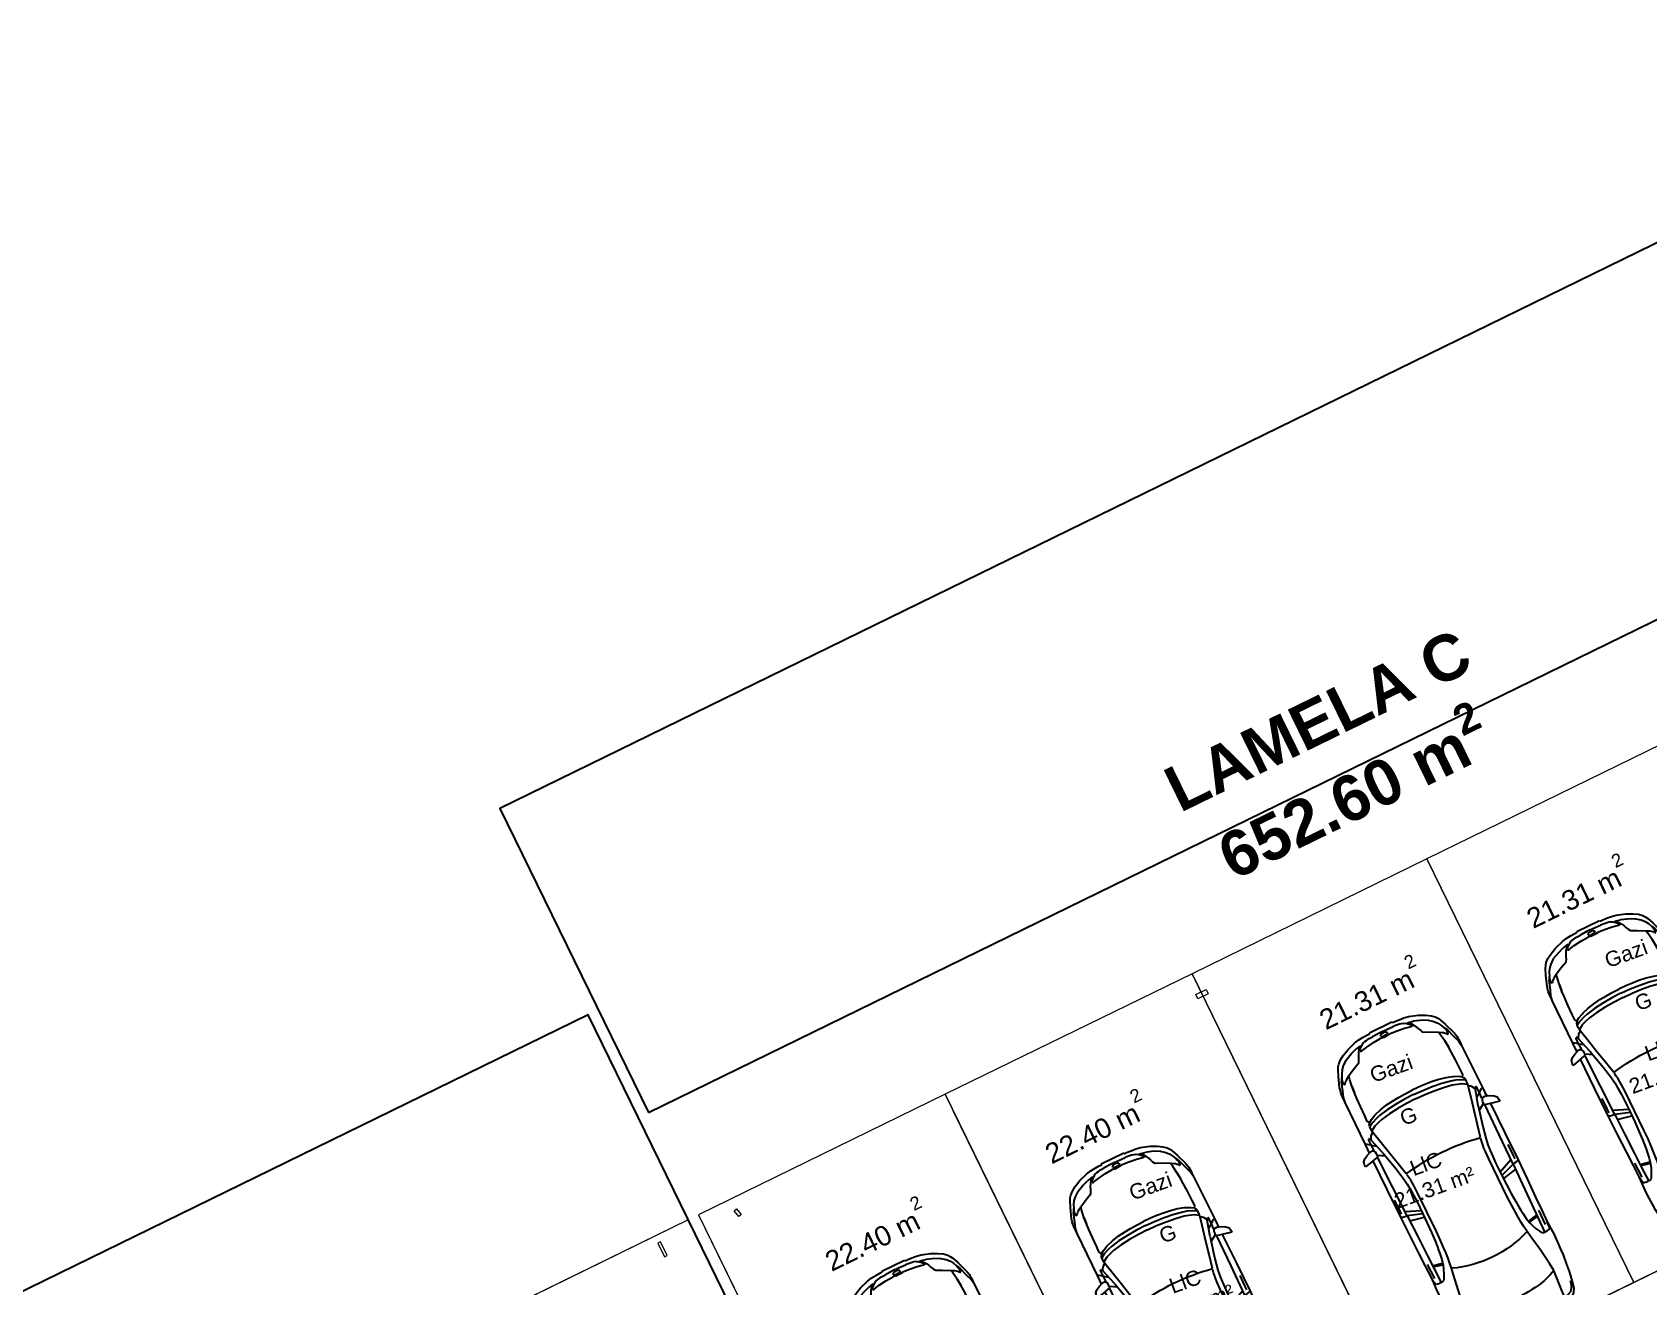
# Model space of a CAD drawing. Header units: metres. Extents: x 7511783 to 7512372, y 4692307 to 4692611.
# Drawn here: x 7512304.95 to 7512326.2, y 4692573.75 to 4692590.23 of the extents above; entities that cross this region are included whole.
import ezdxf

# ---------------------------------------------------------------- set-up
doc = ezdxf.new("R2010")
doc.units = ezdxf.units.M
doc.linetypes.add('Long Dashed', pattern=[793.7499761581425, 476.2499928474427, -317.4999833106998])
for name, color, linetype, lineweight in [('A - Fill Zone_Pen_No__156', 165, 'Continuous', 0), ('A - Pllaka Themel', 7, 'Continuous', 0), ('A - Pllaka Themel_Pen_No__42', 8, 'Continuous', 0), ('A - Shtyllat', 7, 'Continuous', 0), ('A - Shtyllat_Pen_No__1', 7, 'Continuous', 0), ('A -Polyline_Pen_No__42', 8, 'Continuous', 0), ('A1 - Bodrumi -1', 7, 'Continuous', 0), ('A1 - Bodrumi -1_Pen_No__42', 8, 'Continuous', 0), ('Annotation - Text_Pen_No__48', 14, 'Continuous', 0), ('garazhat-netw-amiri - b1', 20, 'Continuous', 0), ('Interior - Furniture _Pen_No__42', 8, 'Continuous', 0)]:
    doc.layers.add(name, color=color, linetype=linetype, lineweight=lineweight)
doc.styles.add('GENERATED_STYLE_1', font='arial.ttf')
doc.styles.get("Standard").update_dxf_attribs({"font": 'arial.ttf'})

# ---------------------------------------------------------------- blocks, each defined once
blk = doc.blocks.new('Slab_2', base_point=(27550, -20500.83535421407))
at = {"layer": 'A - Pllaka Themel_Pen_No__42', "color": 8, "linetype": 'Continuous', "lineweight": 25, "flags": 128}
blk.add_lwpolyline([(27550, -20500.83535421407), (52100, -20500.83535421407), (52100, 1500), (27550, 1500)], close=True, dxfattribs=at)
blk = doc.blocks.new('Slab_3', base_point=(4149.921746233384, -24950.38363985771))
at = {"layer": 'A1 - Bodrumi -1_Pen_No__42', "color": 8, "linetype": 'Continuous', "lineweight": 25, "flags": 128}
blk.add_lwpolyline([(4149.921746233384, -24950.38363985771), (27399.97811508918, -24950.70291485785), (27400.03921614596, -20501.23767778769), (4149.982847290156, -20500.91840278756)], close=True, dxfattribs=at)
blk = doc.blocks.new('Column_50', base_point=(5190.000000000002, 14480))
at = {"layer": 'A - Shtyllat_Pen_No__1', "color": 7, "linetype": 'Continuous', "lineweight": 13, "flags": 128}
blk.add_lwpolyline([(5170.000000000001, 14380), (5210.000000000002, 14380), (5210.000000000002, 14580), (5170.000000000001, 14580)], close=True, dxfattribs=at)
blk = doc.blocks.new('Column_56', base_point=(7504.751743278361, 12176.06384122153))
at = {"layer": 'A - Shtyllat_Pen_No__1', "color": 7, "linetype": 'Continuous', "lineweight": 13, "flags": 128}
blk.add_lwpolyline([(7474.837230007427, 12218.03254260438), (7513.866742758172, 12226.7902326217), (7534.666256549295, 12134.09513983867), (7495.636743798549, 12125.33744982136)], close=True, dxfattribs=at)
blk = doc.blocks.new('Column_75', base_point=(7240.000000000001, 14970))
at = {"layer": 'A - Shtyllat_Pen_No__1', "color": 7, "linetype": 'Continuous', "lineweight": 13, "flags": 128}
blk.add_lwpolyline([(7165.000000000002, 14940), (7165.000000000002, 15000), (7315.000000000002, 15000), (7315.000000000002, 14940)], close=True, dxfattribs=at)
blk = doc.blocks.new('Car 05 22')
at = {"layer": 'Interior - Furniture _Pen_No__42', "color": 8, "linetype": 'Continuous', "lineweight": 25}
for p, q in [((-78.35772569479998, 850.6357850930001), (-168.2198443133, 844.6061713611999)), ((-24.036324899, 852.2918850640001), (-78.35772569479998, 850.6357850930001)), ((40.3182760438, 852.3336850629998), (-24.036324899, 852.2918850640001)), ((230.8030912739, 845.5192631063), (40.3182760438, 852.3336850629998)), ((590.7241636140001, 851.6786068920001), (400.0158099590001, 847.596806379)), ((856.5325990199999, 856.169707455), (590.7241636140001, 851.6786068920001)), ((1129.8609284, 858.5331077519999), (856.5325990199999, 856.169707455)), ((1129.8609284, 858.5331077519999), (1120.69723063, 838.160005195)), ((1536.1071561, 860.3802508980001), (1129.8609284, 858.5331077519999)), ((1957.843908175, 858.0544967500001), (1536.1071561, 860.3802508980001)), ((1961.117547741, 983.221158223), (1928.938242309, 983.221158223)), ((1928.938242309, 983.221158223), (1957.843908175, 858.0544967500001)), ((1957.84390817, 858.0544967500001), (1977.22141076, 777.427813481)), ((1996.903176747, 974.9060932165999), (1961.117547741, 983.221158223)), ((2026.89661068, 945.007687052), (1996.903176747, 974.9060932165999)), ((2054.5732194, 897.577022836), (2026.89661068, 945.007687052)), ((2067.91700908, 857.6794056350001), (2054.5732194, 897.577022836)), ((2119.91703998, 857.4374531180001), (2067.91700908, 857.6794056350001)), ((2075.28112592, 835.6608695470001), (2067.91700908, 857.6794056350001)), ((2193.165590015, 856.4504063259001), (2119.91703998, 857.4374531180001)), ((2182.27381684, 834.081841238), (2193.16559002, 856.4504063260001)), ((2808.01466132, 852.5547640039999), (2193.165590015, 856.4504063259001)), ((2855.711363900001, 852.6327640009998), (2808.01466132, 852.5547640039999)), ((2808.01466132, 852.5547640039999), (2876.86636504, 843.317264394)), ((2891.44016583, 852.5287640049999), (2855.711363900001, 852.6327640009998)), ((2922.51356751, 852.034364026), (2891.44016583, 852.5287640049999)), ((2945.17226874, 849.4061641369999), (2922.51356751, 852.034364026)), ((-815.0478655078, 667.7598955197002), (-855.0523550635, 511.0116477078998)), ((-784.8200333720001, 721.8124613509999), (-815.0478655078, 667.7598955197002)), ((-757.6903274910002, 747.022066986), (-784.8200333720001, 721.8124613509999)), ((-768.2719792499998, 602.2788720830002), (-750.577082573, 669.7773949330001)), ((-706.3378894982, 775.7872218095), (-757.6903274910002, 747.022066986)), ((-729.425104913, 716.3992494200002), (-750.577082573, 669.7773949330001)), ((-701.0941271610001, 743.2591195180001), (-729.425104913, 716.3992494200002)), ((-585.227090103, 801.027979058), (-706.3378894982, 775.7872218095)), ((-664.8727541800001, 760.961322365), (-701.0941271610001, 743.2591195180001)), ((-626.571782751, 772.4860242179999), (-664.8727541800001, 760.961322365)), ((-594.8871138119998, 778.4895580349998), (-626.571782751, 772.4860242179999)), ((-483.1389679684001, 817.2581826864), (-585.227090103, 801.027979058)), ((-500.877431885, 634.180288886), (-383.0238853850001, 641.9613403830001)), ((-372.3345973750002, 830.229933465), (-483.1389679684001, 817.2581826864)), ((-383.0238853850001, 641.9613403830001), (-274.220886173, 631.318400078)), ((-251.752794228, 841.043733947), (-372.3345973750002, 830.229933465)), ((-168.2198443133, 844.6061713611999), (-251.752794228, 841.043733947)), ((124.560977278, 791.3967861309999), (129.0398444, 820.4687779309999)), ((125.693926866, 743.8968737240001), (124.560977278, 791.3967861309999)), ((327.3887276080001, 761.920895626), (125.394377448, 756.455747737)), ((132.429139117, 722.8048827370001), (125.693926866, 743.8968737240001)), ((129.0398444, 820.4687779309999), (138.886242882, 832.3883788069998)), ((146.670770152, 710.6062742990001), (132.429139117, 722.8048827370001)), ((138.886242882, 832.3883788069998), (165.168377873, 840.275885275)), ((171.252864179, 696.6287725440001), (146.670770152, 710.6062742990001)), ((165.168377873, 840.275885275), (194.733578306, 844.324685204)), ((212.566754139, 676.5412700230002), (171.252864179, 696.6287725440001)), ((194.733578306, 844.324685204), (230.803091274, 845.519263106)), ((210.873013229, 809.2317387879999), (418.0703055720001, 816.1926024380003)), ((266.3151410770001, 654.566867265), (212.566754139, 676.5412700230002)), ((400.0158099590001, 847.596806379), (230.8030912739, 845.5192631063)), ((319.4903281550001, 636.426864989), (266.3151410770001, 654.566867265)), ((521.9507803269998, 764.6728959719999), (327.3887276080001, 761.920895626)), ((339.1227247570001, 683.1192857359999), (329.5580559370001, 633.8673348859999)), ((355.2943663540001, 762.315609428), (339.1227247570001, 683.1192857359999)), ((357.2289958010001, 683.375391506), (346.76505809, 629.492778784)), ((373.4006373970002, 762.5717151969999), (357.2289958010001, 683.375391506)), ((813.627009446, 769.327996556), (521.9507803269998, 764.6728959719999)), ((1108.59023357, 773.98329714), (813.627009446, 769.327996556)), ((1036.25651944, 772.8416796290002), (996.5002997029998, 578.7916468290002)), ((1041.96657906, 578.0240872360001), (1107.56627095, 773.967136299)), ((1173.32542975, 774.895061201), (1090.33970038, 577.89253068)), ((1115.14443198, 808.948201529), (1108.59023357, 773.98329714)), ((1108.59023357, 773.98329714), (1537.61805657, 780.025947399)), ((1119.51383092, 833.2672045809999), (1115.14443198, 808.948201529)), ((1120.16623076, 836.3248049650001), (1119.51383092, 833.2672045809999)), ((1120.69723063, 838.160005195), (1120.16623076, 836.3248049650001)), ((1162.63563846, 830.4777734580001), (1220.13025657, 829.0713745190002)), ((1220.13025657, 829.0713745190002), (1369.65750367, 831.489072695)), ((1537.61805657, 780.025611521), (1974.99295641, 786.0764425990001)), ((2000.39650233, 701.591770694), (1730.35620914, 633.8338533080002)), ((1939.15395607, 686.22492547), (1995.917261, 777.427813481)), ((1952.84760406, 621.338789111), (2122.045506540001, 659.9572884350001)), ((1977.22141076, 777.427813481), (2019.59119012, 777.427813481)), ((2000.39650233, 701.591770694), (2213.53100788, 762.9814866290001)), ((2019.59119012, 777.427813481), (2044.48611622, 783.069509224)), ((2044.48611622, 783.069509224), (2063.35562216, 792.2740022800001)), ((2063.35562216, 792.2740022800001), (2070.42572439, 799.8521965630001)), ((2068.68333559, 787.696981005), (2065.39356605, 794.4584027669999)), ((2068.68333559, 787.696981005), (2148.02030692, 790.4828861469999)), ((2070.42572439, 799.8521965630001), (2075.2191259, 809.3983893609999)), ((2075.2191259, 809.3983893609999), (2075.28112592, 835.6608695470001)), ((2106.51930118, 732.1586113790001), (2148.02030692, 790.4828861469999)), ((2122.045506540001, 659.9572884350001), (2293.79610906, 697.6509877739999)), ((2148.02030692, 790.4828861469999), (2166.81146925, 813.814537484)), ((2148.02030692, 790.4828861469999), (2205.61920777, 792.204186117)), ((2166.81146925, 813.814537484), (2182.27381684, 834.081841238)), ((2205.61920777, 792.204186117), (2227.21980808, 791.0038861380001)), ((2226.59190807, 769.8777067159999), (2213.53100788, 762.9814866290001)), ((2213.53100788, 762.9814866290001), (2238.34670825, 752.240186817)), ((2234.36910819, 773.9630864369999), (2226.59190807, 769.8828865080001)), ((2227.21980808, 791.0038861380001), (2232.61990816, 790.029986155)), ((2232.61990816, 790.029986155), (2237.93539134, 787.2871225249999)), ((2238.46067648, 776.864360243), (2234.36910819, 773.9630864369999)), ((2240.81890828, 784.03918626), (2237.93539134, 787.2871225249999)), ((2238.34670825, 752.240186817), (2258.53170854, 739.717487037)), ((2238.46067648, 776.864360243), (2240.85090828, 780.5209863219999)), ((2240.85090828, 780.5209863219999), (2240.81890828, 784.03918626)), ((2258.53170854, 739.717487037), (2269.0398087, 731.086787188)), ((2269.0398087, 731.086787188), (2278.83550884, 721.965087348)), ((2278.83550884, 721.965087348), (2293.79610906, 697.6509877739999)), ((2293.79610906, 697.6509877739999), (2317.1870094, 700.7385877199999)), ((2293.79610906, 697.6386630720001), (2293.79610906, 697.6509877739999)), ((2317.1870094, 700.7385877199999), (2345.74280982, 702.7498876850001)), ((2355.134199750001, 639.912801441), (2317.1870094, 700.7385877199999)), ((2345.74280982, 702.7498876850001), (2378.929310310001, 702.0184876970001)), ((2379.77420337, 575.387091212), (2355.13301598, 639.9159014410001)), ((2410.10490185, 649.1086815510001), (2378.929310310001, 702.0184876970001)), ((2378.929310310001, 702.0184876970001), (2410.57231077, 694.2028878339999)), ((2436.02871163, 583.2244924540001), (2410.10490185, 649.1086815510001)), ((2410.57231077, 694.2028878339999), (2410.58631694, 694.1782473540001)), ((2428.73881104, 681.7061880529999), (2410.57231077, 694.2028878339999)), ((2428.73881104, 681.7061880529999), (2457.25830016, 700.035535323)), ((2428.77597173, 681.700745325), (2428.73881104, 681.7061880529999)), ((2428.77597173, 681.700745325), (2456.66545813, 639.8418234830003)), ((2456.66545813, 639.8418234830003), (2487.236391870001, 574.2621729599999)), ((2457.25830016, 700.035535323), (2535.4819126, 697.9905877680001)), ((2535.422612600001, 697.9916562040003), (2673.21491462, 695.5089878119999)), ((2535.46586986, 697.9894090810001), (2535.4819126, 697.988971943)), ((2673.21491462, 695.5089878119999), (2787.200816290001, 691.4809878819998)), ((2787.200816290001, 691.4809878819998), (2868.415817480001, 687.223087957)), ((2868.395882330001, 687.22488671), (2959.72331881, 678.984388101)), ((2959.72331881, 678.984388101), (2868.415817480001, 687.1969879569999)), ((2876.86636504, 843.317264394), (2954.16376923, 813.731165643)), ((2904.11849592, 832.8863289209997), (2905.06820589, 832.8379901159999)), ((2989.61447115, 839.6482645490003), (2945.17226874, 849.4061641369999)), ((2954.16376923, 813.731165643), (3075.78877375, 774.6896785450001)), ((2959.72331881, 678.984388101), (3047.2313201, 666.2002883250001)), ((3013.55027244, 833.064864827), (2989.61447115, 839.6482645490003)), ((3154.26138006, 782.5577669589998), (3013.55027244, 833.064864827)), ((3022.47491973, 758.305686711), (3023.66221975, 762.4851866380001)), ((3024.49924208, 753.7186598590001), (3022.47491973, 758.305686711)), ((3023.66221975, 762.4851866380001), (3034.64521991, 765.0503865930001)), ((3037.91041996, 743.452886971), (3024.49924208, 753.7186598590001)), ((3034.64521991, 765.0503865930001), (3046.93432009, 763.817386614)), ((3050.61522015, 730.6688871950001), (3037.91041996, 743.452886971)), ((3046.93432009, 763.817386614), (3060.9451203, 762.9292866300001)), ((3047.20992906, 666.2041971140001), (3100.00912087, 656.556188494)), ((3064.50712035, 714.6457874760001), (3050.61522015, 730.6688871950001)), ((3060.9451203, 762.9292866300001), (3089.85712072, 757.3861867269998)), ((3076.97452053, 697.807687771), (3064.50712035, 714.6457874760001)), ((3100.48402088, 763.1120866269999), (3075.78877375, 774.6896785450001)), ((3100.00912087, 656.556188494), (3076.97452053, 697.807687771)), ((3089.85712072, 757.3861867269998), (3108.43932099, 751.4304868319999)), ((3152.92075342, 553.873393456), (3100.00912087, 656.556188494)), ((3114.13862108, 753.3111867989999), (3100.48402088, 763.1120866269999)), ((3108.43932099, 751.4304868319999), (3122.8656212, 746.4359869189999)), ((3122.8656212, 746.4359869189999), (3114.13862108, 753.3111867989999)), ((3170.0706946, 726.5554905960001), (3122.8656212, 746.4359869189999)), ((3235.883818752, 747.6101556219), (3154.26138006, 782.5577669589998)), ((3211.69204952, 701.0151137130001), (3170.0706946, 726.5554905960001)), ((3254.25934432, 663.1775183300001), (3211.69204952, 701.0151137130001)), ((3269.07948628, 728.3294692490001), (3235.883818752, 747.6101556219)), ((3301.867263790001, 602.80900872), (3254.25934432, 663.1775183300001)), ((3298.56678787, 705.6390702070001), (3269.07948628, 728.3294692490001)), ((3337.33388997, 663.3806719909999), (3298.56678787, 705.6390702070001)), ((3374.49419199, 603.583974516), (3337.33388997, 663.3806719909999)), ((-855.0523550635, 511.0116477078998), (-874.6778528530002, 344.9579771100001)), ((-782.7621654889999, 510.027376359), (-794.5333543099999, 390.6265818930001)), ((-768.2719792499998, 602.2788720830002), (-782.764796709, 510.0106247469999)), ((-764.3441764490001, 617.261773195), (-665.728145997, 623.9546285630003)), ((-665.728145997, 623.9546285630003), (-500.877431885, 634.180288886)), ((-274.220886173, 631.318400078), (-56.404854203, 600.536895199)), ((-56.404854203, 600.536895199), (145.941775497, 566.5900898169999)), ((145.941775497, 566.5900898169999), (233.261172115, 552.312592089)), ((233.261172115, 552.312592089), (315.3092800730001, 541.359190513)), ((315.2936019620001, 541.3606176840001), (384.2945810830001, 535.0794906230001)), ((392.7088835140001, 617.8124267930001), (319.4903281550001, 636.426864989)), ((384.2815104790001, 535.080362318), (454.174320738, 530.4191213629999)), ((474.8166917820001, 607.1053878569999), (392.7088835140001, 617.8124267930001)), ((454.170282107, 530.4193907049998), (526.242583163, 526.2868907769997)), ((521.3449804749999, 601.6186871690002), (474.8166917820001, 607.1053878569999)), ((569.9935686519999, 596.8381865689998), (521.3449804749999, 601.6186871690002)), ((526.2331313149998, 526.2873073839999), (627.7018846490002, 521.814890855)), ((652.59274858, 590.9845858339997), (569.9935686519999, 596.8381865689998)), ((627.698546207, 521.8149872519999), (756.75876515, 518.0884218199999)), ((772.8388193580001, 584.9903850819998), (652.59274858, 590.9845858339997)), ((756.75876515, 518.0884218199999), (1322.62824821, 518.052230308)), ((907.2666866909999, 580.298084493), (772.8388193580001, 584.9903850819998)), ((1041.96657906, 578.0240872360001), (907.2666866909999, 580.298084493)), ((1227.79815085, 577.5186957939999), (1041.96657906, 578.0240872360001)), ((1316.09897866, 580.475793563), (1227.79815085, 577.5186957939999)), ((1403.02450604, 584.4121905939998), (1316.09897866, 580.475793563)), ((1322.62824821, 518.052230308), (1420.49779626, 521.652890858)), ((1483.8761315, 590.1361862749999), (1403.02450604, 584.4121905939998)), ((1420.49066257, 521.652523245), (1466.64156934, 524.030772681)), ((1466.62639694, 524.0299908169999), (1510.87647584, 527.594696836)), ((1562.00595611, 600.596478384), (1483.8761315, 590.1361862749999)), ((1510.85529759, 527.5929907539999), (1554.25309822, 533.0576906580001)), ((1554.25309822, 533.0576906580001), (1596.82961355, 540.969674969)), ((1730.35620914, 633.8338533080002), (1562.00595611, 600.596478384)), ((1597.28918852, 541.1774857889999), (1596.65116701, 540.8889849259999)), ((1610.72419049, 544.0665862469999), (1779.61280153, 581.7538898049997)), ((1779.61280153, 581.7538898049997), (1952.84760406, 621.338789111)), ((2397.334105950001, 514.2584815219999), (2379.77250853, 575.3929912130001)), ((2419.31580918, 395.7362626700001), (2397.33316008, 514.2635815229997)), ((2453.63941421, 521.616582688), (2436.02871163, 583.2244924540001)), ((2477.61661773, 401.0764635800001), (2453.63941421, 521.616582688)), ((2487.236391870001, 574.2621729599999), (2491.79934275, 562.0052962960001)), ((2491.79994982, 562.0052962960001), (2517.90263133, 477.034766618)), ((2517.90263133, 477.034766618), (2537.54372273, 384.0810341510001)), ((3189.62073735, 475.569766106), (3152.92075342, 553.873393456)), ((3199.39883308, 466.7584630290001), (3189.62073735, 475.569766106)), ((3220.69886845, 454.388540188), (3199.39883308, 466.7584630290001)), ((3256.10680826, 439.2417534179999), (3220.67662376, 454.4014587129999)), ((3288.390194130001, 425.101248479), (3256.10680826, 439.2417534179999)), ((3319.36158057, 408.41284265), (3288.390194130001, 425.101248479)), ((3301.867263790001, 602.80900872), (3346.015513130001, 501.4217980699999)), ((3346.015513130001, 501.4217980699999), (3374.297465860001, 419.557472908)), ((3418.40079436, 512.7439783509999), (3374.49419199, 603.583974516)), ((3457.47689648, 393.0984834030001), (3418.40079436, 512.7439783509999)), ((-874.6778528530002, 344.9579771100001), (-882.944054645, 194.680643518)), ((-802.4328468090001, 258.715288008), (-806.8131426489999, 124.936494209)), ((-794.5333543099999, 390.6265818930001), (-802.4328468090001, 258.715288008)), ((2433.73206705, 266.091642182), (2419.31580918, 395.7362626700001)), ((2441.61713002, 131.955220918), (2433.73181129, 266.093942182)), ((2493.88922012, 269.050242651), (2477.61661773, 401.0764635800001)), ((2503.10292147, 133.173421111), (2493.88922012, 269.050242651)), ((2537.54372273, 384.0810341510001), (2551.45611664, 285.6281997640001)), ((2551.45611664, 285.6281997640001), (2559.71041303, 193.693567653)), ((3353.46269085, 384.2512837760001), (3319.36158057, 408.41284265)), ((3321.23357975, 370.497229407), (3320.99727986, 362.132926485)), ((3320.99727986, 362.132926485), (3338.31527228, 276.8564967000001)), ((3324.654278260001, 377.297531782), (3321.23357975, 370.497229407)), ((3328.30797666, 379.591332583), (3324.654278260001, 377.297531782)), ((3338.468372210001, 379.4523325350001), (3328.30797666, 379.591332583)), ((3338.31527228, 276.8564967000001), (3351.882966340001, 172.661960307)), ((3363.640761200001, 357.811724976), (3338.468372210001, 379.4523325350001)), ((3377.182392130001, 359.9734848010001), (3353.46269085, 384.2512837760001)), ((3396.66521323, 315.8049103040001), (3363.640761200001, 357.811724976)), ((3391.09039087, 344.247647689), (3374.297465860001, 419.557472908)), ((3391.09039087, 344.247647689), (3377.182392130001, 359.9734848010001)), ((3408.0703938, 289.3779877820001), (3396.66521323, 315.8049103040001)), ((3408.0703938, 289.3779877820001), (3413.77629411, 267.259988716)), ((3413.77548775, 267.2641933500001), (3418.45445829, 242.866384828)), ((3418.452194370001, 242.878189745), (3424.044894670001, 200.723791525)), ((3468.34279707, 330.9338860280001), (3457.47689648, 393.0984834030001)), ((3474.4914974, 263.721088865), (3468.34279707, 330.9338860280001)), ((3478.33319761, 199.917191559), (3474.4914974, 263.721088865)), ((-882.944054645, 194.680643518), (-885.3767076889999, 0)), ((-885.3767076889999, 0), (-882.944054645, -194.680643518)), ((-806.8131426489999, 124.936494209), (-808.0470753050001, 0)), ((-806.8131426489999, -124.936494209), (-808.0470753050001, 1.477e-13)), ((2444.0197128, -0.0273000043277), (2441.61701245, 131.957220918)), ((2444.0197128, 0.0273000043271), (2441.61701245, -131.957220918)), ((2506.01959488, -3.86e-13), (2503.10292147, 133.173421111)), ((2559.71041303, 193.693567653), (2564.38081099, 101.185635342)), ((2564.38081099, 101.185635342), (2566.01761027, -0.00610000213065)), ((2564.38081099, -101.185635342), (2566.01761027, 0.00610000212997)), ((3351.882966340001, 172.661960307), (3358.343763510001, 75.87012649980001)), ((3353.95786543, 27.8932505984), (3358.343763510001, 75.87012649980001)), ((3353.95786543, 27.8932505984), (3353.95786543, -0.7649002671629999)), ((3353.95786543, -27.8932505984), (3353.95786543, 0.7649002671619999)), ((3370.89075802, 11.74110410089999), (3370.32315827, -0.7649002671629999)), ((3370.89075802, -11.74110410089999), (3370.32315827, 0.7649002671619999)), ((3372.49235732, 23.6550082622), (3370.89075802, 11.74110410089999)), ((3376.267285060001, 38.99395092400001), (3372.49235732, 23.6550082622)), ((3381.98685317, 46.5714162664), (3376.267285060001, 38.99395092400001)), ((3386.21005132, 48.3522168884), (3381.98685317, 46.5714162664)), ((3386.21005132, 48.3522168884), (3394.28954778, 48.3522168884)), ((3398.51284593, 46.5714162664), (3394.28954778, 48.3522168884)), ((3404.23226311, 38.99375151340001), (3398.51284593, 46.5714162664)), ((3404.23226311, 38.99375151340001), (3408.00714178, 23.6550082622)), ((3408.00714178, 23.6550082622), (3409.766541010001, 8.055102813469999)), ((3409.766541010001, 8.055102813469999), (3409.766541010001, -4.961e-13)), ((3424.044894670001, 200.723791525), (3427.72848251, 152.023715234)), ((3432.36383112, 39.98011396419999), (3427.72848251, 152.023715234)), ((3431.76949509, 57.3729975776), (3431.76949509, 56.7710829698)), ((3432.04453126, -0.0109000038072), (3432.36383112, 39.98011396419999)), ((3432.04453126, 0.0109000038063), (3432.36383112, -39.98011396419999)), ((3479.35651311, 164.9481933352), (3478.33319761, 199.917191559)), ((3489.519598210001, 164.9481933352), (3479.35651311, 164.9481933352)), ((3489.519598210001, -164.9481933352), (3489.519598210001, 164.9481933352)), ((-882.944054645, -194.680643518), (-874.6778528530002, -344.9579771100001)), ((-802.4328468090001, -258.715288008), (-806.8131426489999, -124.936494209)), ((2441.61713002, -131.955220918), (2433.73181129, -266.093942182)), ((2503.10292147, -133.173421111), (2493.88922012, -269.050242651)), ((2506.01959488, -2.78e-13), (2503.10292147, -133.173421111)), ((2551.45611664, -285.6281997640001), (2559.71041303, -193.693567653)), ((2559.71041303, -193.693567653), (2564.38081099, -101.185635342)), ((3338.31527228, -276.8564967000001), (3351.882966340001, -172.661960307)), ((3351.882966340001, -172.661960307), (3358.343763510001, -75.87012649980001)), ((3353.95786543, -27.8932505984), (3358.343763510001, -75.87012649980001)), ((3372.49235732, -23.6550082622), (3370.89075802, -11.74110410089999)), ((3376.267285060001, -38.99395092400001), (3372.49235732, -23.6550082622)), ((3381.98685317, -46.5714162664), (3376.267285060001, -38.99395092400001)), ((3386.21005132, -48.3522168884), (3381.98685317, -46.5714162664)), ((3386.21005132, -48.3522168884), (3394.28954778, -48.3522168884)), ((3398.51284593, -46.5714162664), (3394.28954778, -48.3522168884)), ((3404.23226311, -38.99375151340001), (3398.51284593, -46.5714162664)), ((3404.23226311, -38.99375151340001), (3408.00714178, -23.6550082622)), ((3408.00714178, -23.6550082622), (3409.766541010001, -8.055102813469999)), ((3409.766541010001, -8.055102813469999), (3409.766541010001, -3.892e-13)), ((3418.452194370001, -242.878189745), (3424.044894670001, -200.723791525)), ((3424.044894670001, -200.723791525), (3427.72848251, -152.023715234)), ((3432.36383112, -39.98011396419999), (3427.72848251, -152.023715234)), ((3431.76949509, -57.3729975776), (3431.76949509, -56.7710829698)), ((3474.4914974, -263.721088865), (3478.33319761, -199.917191559)), ((3478.33319761, -199.917191559), (3479.35651311, -164.9481933352)), ((3479.35651311, -164.9481933352), (3489.519598210001, -164.9481933352)), ((-874.6778528530002, -344.9579771100001), (-855.0523550635, -511.0116477078998)), ((-794.5333543099999, -390.6265818930001), (-802.4328468090001, -258.715288008)), ((-782.7621654889999, -510.027376359), (-794.5333543099999, -390.6265818930001)), ((2419.31580918, -395.7362626700001), (2397.33316008, -514.2635815229997)), ((2433.73206705, -266.091642182), (2419.31580918, -395.7362626700001)), ((2477.61661773, -401.0764635800001), (2453.63941421, -521.616582688)), ((2493.88922012, -269.050242651), (2477.61661773, -401.0764635800001)), ((2517.90263133, -477.034766618), (2537.54372273, -384.0810341510001)), ((2537.54372273, -384.0810341510001), (2551.45611664, -285.6281997640001)), ((3319.36158057, -408.41284265), (3288.390194130001, -425.101248479)), ((3353.46269085, -384.2512837760001), (3319.36158057, -408.41284265)), ((3320.99727986, -362.132926485), (3338.31527228, -276.8564967000001)), ((3321.23357975, -370.497229407), (3320.99727986, -362.132926485)), ((3324.654278260001, -377.297531782), (3321.23357975, -370.497229407)), ((3328.30797666, -379.591332583), (3324.654278260001, -377.297531782)), ((3338.468372210001, -379.4523325350001), (3328.30797666, -379.591332583)), ((3363.640761200001, -357.811724976), (3338.468372210001, -379.4523325350001)), ((3346.015513130001, -501.4217980699999), (3374.297465860001, -419.557472908)), ((3377.182392130001, -359.9734848010001), (3353.46269085, -384.2512837760001)), ((3396.66521323, -315.8049103040001), (3363.640761200001, -357.811724976)), ((3391.09039087, -344.247647689), (3374.297465860001, -419.557472908)), ((3391.09039087, -344.247647689), (3377.182392130001, -359.9734848010001)), ((3408.0703938, -289.3779877820001), (3396.66521323, -315.8049103040001)), ((3408.0703938, -289.3779877820001), (3413.77629411, -267.259988716)), ((3413.77548775, -267.2641933500001), (3418.45445829, -242.866384828)), ((3418.40079436, -512.7439783509999), (3457.47689648, -393.0984834030001)), ((3457.47689648, -393.0984834030001), (3468.34279707, -330.9338860280001)), ((3468.34279707, -330.9338860280001), (3474.4914974, -263.721088865)), ((-855.0523550635, -511.0116477078998), (-815.0478655078, -667.7598955197002)), ((-768.2719792499998, -602.2788720830002), (-782.764796709, -510.0106247469999)), ((-768.2719792499998, -602.2788720830002), (-750.577082573, -669.7773949330001)), ((-764.3441764490001, -617.261773195), (-665.728145997, -623.9546285630003)), ((-665.728145997, -623.9546285630003), (-500.877431885, -634.180288886)), ((-500.877431885, -634.180288886), (-383.0238853850001, -641.9613403830001)), ((-383.0238853850001, -641.9613403830001), (-274.220886173, -631.318400078)), ((-274.220886173, -631.318400078), (-56.404854203, -600.536895199)), ((-56.404854203, -600.536895199), (145.941775497, -566.5900898169999)), ((145.941775497, -566.5900898169999), (233.261172115, -552.312592089)), ((233.261172115, -552.312592089), (315.3092800730001, -541.359190513)), ((319.4903281550001, -636.426864989), (266.3151410770001, -654.566867265)), ((315.2936019620001, -541.3606176840001), (384.2945810830001, -535.0794906230001)), ((392.7088835140001, -617.8124267930001), (319.4903281550001, -636.426864989)), ((339.1227247570001, -683.1192857359999), (329.5580559370001, -633.8673348859999)), ((357.2289958010001, -683.375391506), (346.76505809, -629.492778784)), ((384.2815104790001, -535.080362318), (454.174320738, -530.4191213629999)), ((474.8166917820001, -607.1053878569999), (392.7088835140001, -617.8124267930001)), ((454.170282107, -530.4193907049998), (526.242583163, -526.2868907769997)), ((521.3449804749999, -601.6186871690002), (474.8166917820001, -607.1053878569999)), ((569.9935686519999, -596.8381865689998), (521.3449804749999, -601.6186871690002)), ((526.2331313149998, -526.2873073839999), (627.7018846490002, -521.814890855)), ((652.59274858, -590.9845858339997), (569.9935686519999, -596.8381865689998)), ((627.698546207, -521.8149872519999), (756.75876515, -518.0884218199999)), ((772.8388193580001, -584.9903850819998), (652.59274858, -590.9845858339997)), ((756.75876515, -518.0884218199999), (1322.62824821, -518.052230308)), ((907.2666866909999, -580.298084493), (772.8388193580001, -584.9903850819998)), ((1041.96657906, -578.0240872360001), (907.2666866909999, -580.298084493)), ((1036.25651944, -772.8416796290002), (996.5002997029998, -578.7916468290002)), ((1227.79815085, -577.5186957939999), (1041.96657906, -578.0240872360001)), ((1041.96657906, -578.0240872360001), (1107.56627095, -773.967136299)), ((1173.32542975, -774.895061201), (1090.33970038, -577.89253068)), ((1316.09897866, -580.475793563), (1227.79815085, -577.5186957939999)), ((1403.02450604, -584.4121905939998), (1316.09897866, -580.475793563)), ((1322.62824821, -518.052230308), (1420.49779626, -521.652890858)), ((1483.8761315, -590.1361862749999), (1403.02450604, -584.4121905939998)), ((1420.49066257, -521.652523245), (1466.64156934, -524.030772681)), ((1466.62639694, -524.0299908169999), (1510.87647584, -527.594696836)), ((1562.00595611, -600.596478384), (1483.8761315, -590.1361862749999)), ((1510.85529759, -527.5929907539999), (1554.25309822, -533.0576906580001)), ((1554.25309822, -533.0576906580001), (1596.82961355, -540.969674969)), ((1730.35620914, -633.8338533080002), (1562.00595611, -600.596478384)), ((1597.28918852, -541.1774857889999), (1596.65116701, -540.8889849259999)), ((1610.72419049, -544.0665862469999), (1779.61280153, -581.7538898049997)), ((2000.39650233, -701.591770694), (1730.35620914, -633.8338533080002)), ((1779.61280153, -581.7538898049997), (1952.84760406, -621.338789111)), ((1952.84760406, -621.338789111), (2122.045506540001, -659.9572884350001)), ((2379.77420337, -575.387091212), (2355.13301598, -639.9159014410001)), ((2397.334105950001, -514.2584815219999), (2379.77250853, -575.3929912130001)), ((2436.02871163, -583.2244924540001), (2410.10490185, -649.1086815510001)), ((2453.63941421, -521.616582688), (2436.02871163, -583.2244924540001)), ((2456.66545813, -639.8418234830003), (2487.236391870001, -574.2621729599999)), ((2487.236391870001, -574.2621729599999), (2491.79934275, -562.0052962960001)), ((2491.79994982, -562.0052962960001), (2517.90263133, -477.034766618)), ((3152.92075342, -553.873393456), (3100.00912087, -656.556188494)), ((3189.62073735, -475.569766106), (3152.92075342, -553.873393456)), ((3199.39883308, -466.7584630290001), (3189.62073735, -475.569766106)), ((3220.69886845, -454.388540188), (3199.39883308, -466.7584630290001)), ((3256.10680826, -439.2417534179999), (3220.67662376, -454.4014587129999)), ((3301.867263790001, -602.80900872), (3254.25934432, -663.1775183300001)), ((3288.390194130001, -425.101248479), (3256.10680826, -439.2417534179999)), ((3301.867263790001, -602.80900872), (3346.015513130001, -501.4217980699999)), ((3337.33388997, -663.3806719909999), (3374.49419199, -603.583974516)), ((3374.49419199, -603.583974516), (3418.40079436, -512.7439783509999)), ((-815.0478655078, -667.7598955197002), (-784.8200333720001, -721.8124613509999)), ((-784.8200333720001, -721.8124613509999), (-757.6903274910002, -747.022066986)), ((-757.6903274910002, -747.022066986), (-706.3378894982, -775.7872218095)), ((-729.425104913, -716.3992494200002), (-750.577082573, -669.7773949330001)), ((-701.0941271610001, -743.2591195180001), (-729.425104913, -716.3992494200002)), ((-706.3378894982, -775.7872218095), (-585.227090103, -801.027979058)), ((-664.8727541800001, -760.961322365), (-701.0941271610001, -743.2591195180001)), ((-626.571782751, -772.4860242179999), (-664.8727541800001, -760.961322365)), ((-594.8871138119998, -778.4895580349998), (-626.571782751, -772.4860242179999)), ((-585.227090103, -801.027979058), (-483.149337101, -817.256968783)), ((-483.149337101, -817.256968783), (-372.3345973750002, -830.229933465)), ((-372.3345973750002, -830.229933465), (-251.752794228, -841.043733947)), ((-251.752794228, -841.043733947), (-168.2198443133, -844.6061713611999)), ((-168.2198443133, -844.6061713611999), (-78.35772569479998, -850.6357850930001)), ((40.3182760438, -852.3336850629998), (230.8030912739, -845.5192631063)), ((125.693926866, -743.8968737240001), (124.560977278, -791.3967861309999)), ((124.560977278, -791.3967861309999), (129.0398444, -820.4687779309999)), ((327.3887276080001, -761.920895626), (125.394377448, -756.455747737)), ((132.429139117, -722.8048827370001), (125.693926866, -743.8968737240001)), ((129.0398444, -820.4687779309999), (138.886242882, -832.3883788069998)), ((146.670770152, -710.6062742990001), (132.429139117, -722.8048827370001)), ((138.886242882, -832.3883788069998), (165.168377873, -840.275885275)), ((171.252864179, -696.6287725440001), (146.670770152, -710.6062742990001)), ((165.168377873, -840.275885275), (194.733578306, -844.324685204)), ((212.566754139, -676.5412700230002), (171.252864179, -696.6287725440001)), ((194.733578306, -844.324685204), (230.803091274, -845.519263106)), ((210.873013229, -809.2317387879999), (418.0703055720001, -816.1926024380003)), ((266.3151410770001, -654.566867265), (212.566754139, -676.5412700230002)), ((230.8030912739, -845.5192631063), (400.0158099590001, -847.596806379)), ((521.9507803269998, -764.6728959719999), (327.3887276080001, -761.920895626)), ((355.2943663540001, -762.315609428), (339.1227247570001, -683.1192857359999)), ((373.4006373970002, -762.5717151969999), (357.2289958010001, -683.375391506)), ((400.0158099590001, -847.596806379), (590.7241636140001, -851.6786068920001)), ((813.627009446, -769.327996556), (521.9507803269998, -764.6728959719999)), ((1108.59023357, -773.98329714), (813.627009446, -769.327996556)), ((1108.59023357, -773.98329714), (1537.61805657, -780.025947399)), ((1115.14443198, -808.948201529), (1108.59023357, -773.98329714)), ((1119.51383092, -833.2672045809999), (1115.14443198, -808.948201529)), ((1120.16623076, -836.3248049650001), (1119.51383092, -833.2672045809999)), ((1120.69723063, -838.160005195), (1120.16623076, -836.3248049650001)), ((1129.8609284, -858.5331077519999), (1120.69723063, -838.160005195)), ((1162.63563846, -830.4777734580001), (1220.13025657, -829.0713745190002)), ((1220.13025657, -829.0713745190002), (1369.65750367, -831.489072695)), ((1537.61805657, -780.025611521), (1974.99295641, -786.0764425990001)), ((1939.15395607, -686.22492547), (1995.917261, -777.427813481)), ((1957.84390817, -858.0544967500001), (1977.22141076, -777.427813481)), ((1977.22141076, -777.427813481), (2019.59119012, -777.427813481)), ((2000.39650233, -701.591770694), (2213.53100788, -762.9814866290001)), ((2019.59119012, -777.427813481), (2044.48611622, -783.069509224)), ((2044.48611622, -783.069509224), (2063.35562216, -792.2740022800001)), ((2063.35562216, -792.2740022800001), (2070.42572439, -799.8521965630001)), ((2068.68333559, -787.696981005), (2065.39356605, -794.4584027669999)), ((2075.28112592, -835.6608695470001), (2067.91700908, -857.6794056350001)), ((2068.68333559, -787.696981005), (2148.02030692, -790.4828861469999)), ((2070.42572439, -799.8521965630001), (2075.2191259, -809.3983893609999)), ((2075.2191259, -809.3983893609999), (2075.28112592, -835.6608695470001)), ((2106.51930118, -732.1586113790001), (2148.02030692, -790.4828861469999)), ((2122.045506540001, -659.9572884350001), (2293.79610906, -697.6509877739999)), ((2148.02030692, -790.4828861469999), (2166.81146925, -813.814537484)), ((2148.02030692, -790.4828861469999), (2205.61920777, -792.204186117)), ((2166.81146925, -813.814537484), (2182.27381684, -834.081841238)), ((2182.27381684, -834.081841238), (2193.16559002, -856.4504063260001)), ((2205.61920777, -792.204186117), (2227.21980808, -791.0038861380001)), ((2213.53100788, -762.9814866290001), (2238.34670825, -752.240186817)), ((2226.59190807, -769.8777067159999), (2213.53100788, -762.9814866290001)), ((2234.36910819, -773.9630864369999), (2226.59190807, -769.8828865080001)), ((2227.21980808, -791.0038861380001), (2232.61990816, -790.029986155)), ((2232.61990816, -790.029986155), (2237.93539134, -787.2871225249999)), ((2238.46067648, -776.864360243), (2234.36910819, -773.9630864369999)), ((2240.81890828, -784.03918626), (2237.93539134, -787.2871225249999)), ((2238.34670825, -752.240186817), (2258.53170854, -739.717487037)), ((2238.46067648, -776.864360243), (2240.85090828, -780.5209863219999)), ((2240.85090828, -780.5209863219999), (2240.81890828, -784.03918626)), ((2258.53170854, -739.717487037), (2269.0398087, -731.086787188)), ((2269.0398087, -731.086787188), (2278.83550884, -721.965087348)), ((2278.83550884, -721.965087348), (2293.79610906, -697.6509877739999)), ((2293.79610906, -697.6386630720001), (2293.79610906, -697.6509877739999)), ((2293.79610906, -697.6509877739999), (2317.1870094, -700.7385877199999)), ((2355.134199750001, -639.912801441), (2317.1870094, -700.7385877199999)), ((2317.1870094, -700.7385877199999), (2345.74280982, -702.7498876850001)), ((2345.74280982, -702.7498876850001), (2378.929310310001, -702.0184876970001)), ((2410.10490185, -649.1086815510001), (2378.929310310001, -702.0184876970001)), ((2378.929310310001, -702.0184876970001), (2410.57231077, -694.2028878339999)), ((2428.73881104, -681.7061880529999), (2410.57231077, -694.2028878339999)), ((2410.57231077, -694.2028878339999), (2410.58631694, -694.1782473540001)), ((2428.77597173, -681.700745325), (2428.73881104, -681.7061880529999)), ((2428.73881104, -681.7061880529999), (2457.25830016, -700.035535323)), ((2428.77597173, -681.700745325), (2456.66545813, -639.8418234830003)), ((2457.25830016, -700.035535323), (2535.4819126, -697.9905877680001)), ((2535.422612600001, -697.9916562040003), (2673.21491462, -695.5089878119999)), ((2535.46586986, -697.9894090810001), (2535.4819126, -697.988971943)), ((2673.21491462, -695.5089878119999), (2787.200816290001, -691.4809878819998)), ((2787.200816290001, -691.4809878819998), (2868.415817480001, -687.223087957)), ((2808.01466132, -852.5547640039999), (2876.86636504, -843.317264394)), ((2868.395882330001, -687.22488671), (2959.72331881, -678.984388101)), ((2959.72331881, -678.984388101), (2868.415817480001, -687.1969879569999)), ((2876.86636504, -843.317264394), (2954.16376923, -813.731165643)), ((2922.51356751, -852.034364026), (2945.17226874, -849.4061641369999)), ((2945.17226874, -849.4061641369999), (2989.61447115, -839.6482645490003)), ((2954.16376923, -813.731165643), (3075.78877375, -774.6896785450001)), ((2959.72331881, -678.984388101), (3047.2313201, -666.2002883250001)), ((2989.61447115, -839.6482645490003), (3013.55027244, -833.064864827)), ((3013.55027244, -833.064864827), (3154.26138006, -782.5577669589998)), ((3024.49924208, -753.7186598590001), (3022.47491973, -758.305686711)), ((3022.47491973, -758.305686711), (3023.66221975, -762.4851866380001)), ((3023.66221975, -762.4851866380001), (3034.64521991, -765.0503865930001)), ((3037.91041996, -743.452886971), (3024.49924208, -753.7186598590001)), ((3034.64521991, -765.0503865930001), (3046.93432009, -763.817386614)), ((3050.61522015, -730.6688871950001), (3037.91041996, -743.452886971)), ((3046.93432009, -763.817386614), (3060.9451203, -762.9292866300001)), ((3047.20992906, -666.2041971140001), (3100.00912087, -656.556188494)), ((3064.50712035, -714.6457874760001), (3050.61522015, -730.6688871950001)), ((3060.9451203, -762.9292866300001), (3089.85712072, -757.3861867269998)), ((3076.97452053, -697.807687771), (3064.50712035, -714.6457874760001)), ((3100.48402088, -763.1120866269999), (3075.78877375, -774.6896785450001)), ((3100.00912087, -656.556188494), (3076.97452053, -697.807687771)), ((3089.85712072, -757.3861867269998), (3108.43932099, -751.4304868319999)), ((3114.13862108, -753.3111867989999), (3100.48402088, -763.1120866269999)), ((3108.43932099, -751.4304868319999), (3122.8656212, -746.4359869189999)), ((3122.8656212, -746.4359869189999), (3114.13862108, -753.3111867989999)), ((3170.0706946, -726.5554905960001), (3122.8656212, -746.4359869189999)), ((3154.26138006, -782.5577669589998), (3235.883818752, -747.6101556219)), ((3211.69204952, -701.0151137130001), (3170.0706946, -726.5554905960001)), ((3254.25934432, -663.1775183300001), (3211.69204952, -701.0151137130001)), ((3235.883818752, -747.6101556219), (3269.07948628, -728.3294692490001)), ((3269.07948628, -728.3294692490001), (3298.56678787, -705.6390702070001)), ((3298.56678787, -705.6390702070001), (3337.33388997, -663.3806719909999)), ((-78.35772569479998, -850.6357850930001), (-24.036324899, -852.2918850640001)), ((-24.036324899, -852.2918850640001), (40.3182760438, -852.3336850629998)), ((590.7241636140001, -851.6786068920001), (856.5325990199999, -856.169707455)), ((856.5325990199999, -856.169707455), (1129.8609284, -858.5331077519999)), ((1129.8609284, -858.5331077519999), (1536.1071561, -860.3802508980001)), ((1536.1071561, -860.3802508980001), (1957.84390817, -858.0544967500001)), ((1957.84390817, -858.0544967500001), (1928.938242309, -983.221158223)), ((1928.938242309, -983.221158223), (1961.117547741, -983.221158223)), ((1961.117547741, -983.221158223), (1996.903176747, -974.9060932165999)), ((1996.903176747, -974.9060932165999), (2026.89661068, -945.007687052)), ((2026.89661068, -945.007687052), (2054.5732194, -897.577022836)), ((2054.5732194, -897.577022836), (2067.917009081, -857.6794056350001)), ((2067.917009081, -857.6794056350001), (2119.91703998, -857.4374531180001)), ((2119.91703998, -857.4374531180001), (2193.165590015, -856.4504063259001)), ((2193.165590015, -856.4504063259001), (2808.01466132, -852.5547640039999)), ((2808.01466132, -852.5547640039999), (2855.711363900001, -852.6327640009998)), ((2855.711363900001, -852.6327640009998), (2891.44016583, -852.5287640049999)), ((2891.44016583, -852.5287640049999), (2922.51356751, -852.034364026))]:
    blk.add_line(p, q, dxfattribs=at)
for centre, radius, start, end in [((492.8743121958, 217.6762888661), 973.2499460395999, 154.1544541405, 170.9117329646), ((1649.811844864, 0), 1520.416064058, 158.6992078, 201.3007921999999), ((-1245.217819199, 0), 2907.303426369, 349.2141992177, 10.78580078235), ((1856.361619248, -1.736472437241999), 2353.963924674, 170.8803955853, 189.9222862500999), ((492.8743121958, -217.6762888661), 973.2499460395999, 191.230533967, 205.8455458595)]:
    blk.add_arc(centre, radius, start, end, dxfattribs=at)

msp = doc.modelspace()

# ---------------------------------------------------------------- linework, layer by layer
at = {"layer": 'A -Polyline_Pen_No__42', "color": 8, "linetype": 'Continuous'}
for points in [[(7512326.019432209, 4692573.788181621), (7512323.406891304, 4692579.133939755)], [(7512322.66757202, 4692572.817903558), (7512320.318480618, 4692577.624593645)], [(7512319.685382657, 4692570.692649962), (7512317.072841751, 4692576.038408094)]]:
    msp.add_lwpolyline(points, dxfattribs=at)
at = {"layer": 'A -Polyline_Pen_No__42', "color": 8, "linetype": 'Long Dashed'}
msp.add_lwpolyline([(7512316.799122488, 4692569.282097414), (7512328.689561736, 4692575.093108339)], dxfattribs=at)
at = {"layer": 'garazhat-netw-amiri - b1', "color": 20, "linetype": 'Continuous', "lineweight": 0}
for p, q in [((7512326.385531364, 4692580.867897553), (7512323.29712068, 4692579.358551442)), ((7512323.29712068, 4692579.358551442), (7512320.208709992, 4692577.84920533)), ((7512326.019432209, 4692573.788181621), (7512323.29712068, 4692579.358551442)), ((7512323.29712068, 4692579.358551442), (7512326.019432209, 4692573.788181621)), ((7512320.208709992, 4692577.84920533), (7512316.963071127, 4692576.26301978)), ((7512322.931021523, 4692572.278835511), (7512320.208709992, 4692577.84920533)), ((7512320.208709992, 4692577.84920533), (7512322.931021523, 4692572.278835511)), ((7512316.963071127, 4692576.26301978), (7512313.717432258, 4692574.676834231)), ((7512319.685382657, 4692570.692649962), (7512316.963071127, 4692576.26301978)), ((7512316.963071127, 4692576.26301978), (7512319.685382657, 4692570.692649962)), ((7512326.019432209, 4692573.788181621), (7512329.107842896, 4692575.297527733)), ((7512316.439743791, 4692569.106464412), (7512328.689561736, 4692575.093108339)), ((7512313.582665245, 4692574.610971856), (7512309.404887881, 4692572.569238207)), ((7512316.304976779, 4692569.040602036), (7512313.582665245, 4692574.610971856)), ((7512313.717432258, 4692574.676834231), (7512316.439743791, 4692569.106464412)), ((7512322.931021523, 4692572.278835511), (7512326.019432209, 4692573.788181621))]:
    msp.add_line(p, q, dxfattribs=at)
at = {"layer": 'garazhat-netw-amiri - b1'}
for points in [[(7512329.107842894, 4692575.297527733), (7512326.385531364, 4692580.867897553), (7512323.297120679, 4692579.358551442), (7512326.019432209, 4692573.788181621), (7512329.107842894, 4692575.297527733)], [(7512326.019432209, 4692573.788181621), (7512323.297120679, 4692579.358551442), (7512320.208709992, 4692577.84920533), (7512322.931021523, 4692572.278835511), (7512326.019432209, 4692573.788181621)], [(7512322.931021523, 4692572.278835511), (7512320.208709992, 4692577.84920533), (7512316.963071125, 4692576.26301978), (7512319.685382657, 4692570.692649962), (7512322.931021523, 4692572.278835511)], [(7512319.685382657, 4692570.692649962), (7512316.963071125, 4692576.26301978), (7512313.717432258, 4692574.676834231), (7512316.43974379, 4692569.106464412), (7512319.685382657, 4692570.692649962)], [(7512316.43974379, 4692569.106464412), (7512322.06036853, 4692557.605591693), (7512325.18247097, 4692559.131403397), (7512323.305393261, 4692562.972263233), (7512326.431492988, 4692564.500028486), (7512328.503430419, 4692561.913112657), (7512328.783312206, 4692562.137278259), (7512337.669639751, 4692551.04226101), (7512341.83869207, 4692554.381378347), (7512332.805457247, 4692565.659816565), (7512333.195714624, 4692565.972385243), (7512333.070687152, 4692566.128488195), (7512328.689561736, 4692575.093108339), (7512316.43974379, 4692569.106464412)], [(7512316.304976779, 4692569.040602036), (7512313.582665247, 4692574.610971856), (7512309.404887883, 4692572.569238207), (7512312.127199414, 4692566.998868387), (7512316.304976779, 4692569.040602036)]]:
    msp.add_lwpolyline(points, close=True, dxfattribs=at)

# ---------------------------------------------------------------- block references
at = {"layer": 'A - Pllaka Themel', "color": 8, "linetype": 'Continuous', "lineweight": 25, "xscale": 0.001, "yscale": 0.001, "zscale": 0.001, "rotation": 26.04535599708318}
msp.add_blockref('Slab_3', (7512313.0588085, 4692576.024504348), dxfattribs=at)
at = {"layer": 'A - Shtyllat', "color": 7, "lineweight": 35, "xscale": 0.001, "yscale": 0.001, "zscale": 0.001, "rotation": 26.04535599708318}
for name, p in [('Column_75', (7512320.340434743, 4692577.579671306)), ('Column_56', (7512314.232010964, 4692574.705709072)), ('Column_50', (7512313.243719544, 4692574.222718316))]:
    msp.add_blockref(name, p, dxfattribs=at)
at = {"layer": 'A1 - Bodrumi -1', "color": 8, "linetype": 'Continuous', "lineweight": 25, "xscale": 0.001, "yscale": 0.001, "zscale": 0.001, "rotation": 26.04535599708318}
msp.add_blockref('Slab_2', (7512299.868732038, 4692546.760257682), dxfattribs=at)
at = {"layer": 'Interior - Furniture _Pen_No__42', "color": 8, "linetype": 'Continuous', "lineweight": 25, "xscale": -0.001, "yscale": 0.001, "rotation": 296.0453559970832}
for p in [(7512326.951286531, 4692575.340346671), (7512324.222254542, 4692574.006633562), (7512320.695851068, 4692572.28323473), (7512317.809590899, 4692570.872682183)]:
    msp.add_blockref('Car 05 22', p, dxfattribs=at)

# ---------------------------------------------------------------- texts
at = {"layer": 'A - Fill Zone_Pen_No__156', "color": 165, "lineweight": 20, "char_height": 0.2625, "attachment_point": 7, "rotation": 26.045355997083185, "style": 'GENERATED_STYLE_1'}
for s, insert in [('{\\fArial|b0|i0|c0|p34;21.31 m{\\H0.66x;\\S2^  ;}}', (7512324.696580962, 4692578.431896412)), ('{\\fArial|b0|i0|c0|p34;21.31 m{\\H0.66x;\\S2^  ;}}', (7512321.96983944, 4692577.099302684)), ('{\\fArial|b0|i0|c0|p34;22.40 m{\\H0.66x;\\S2^  ;}}', (7512318.362531408, 4692575.336364752)), ('{\\fArial|b0|i0|c0|p34;22.40 m{\\H0.66x;\\S2^  ;}}', (7512315.46872995, 4692573.922126679))]:
    msp.add_mtext(s, dxfattribs=dict(at, insert=insert))
at = {"layer": 'Annotation - Text_Pen_No__48', "color": 14, "linetype": 'Continuous', "lineweight": 25, "insert": (7512321.732138718, 4692581.45068388), "char_height": 0.5999999999999998, "attachment_point": 2, "rotation": 26.04535599708317, "line_spacing_factor": 0.9319296026026258, "style": 'GENERATED_STYLE_1'}
msp.add_mtext('\\A1;{\\fArial|b1|i0|c0|p34;LAMELA C\\P652.60 m\\H0.66x;\\S2^  ;}', dxfattribs=at)
at = {"layer": 'garazhat-netw-amiri - b1', "color": 20, "linetype": 'Continuous', "lineweight": 0, "char_height": 0.2, "attachment_point": 5, "rotation": 19.999999999999996}
for s, insert in [('Gazi^M\\PG^M\\PLlC\\P21.31 m²', (7512326.202481788, 4692577.328039588)), ('Gazi^M\\PG^M\\PLlC\\P21.31 m²', (7512323.114071101, 4692575.818693476)), ('Gazi^M\\PG^M\\PLlC\\P22.40 m²', (7512319.947046324, 4692574.270927645))]:
    msp.add_mtext(s, dxfattribs=dict(at, insert=insert))

doc.saveas('drawing.dxf')
